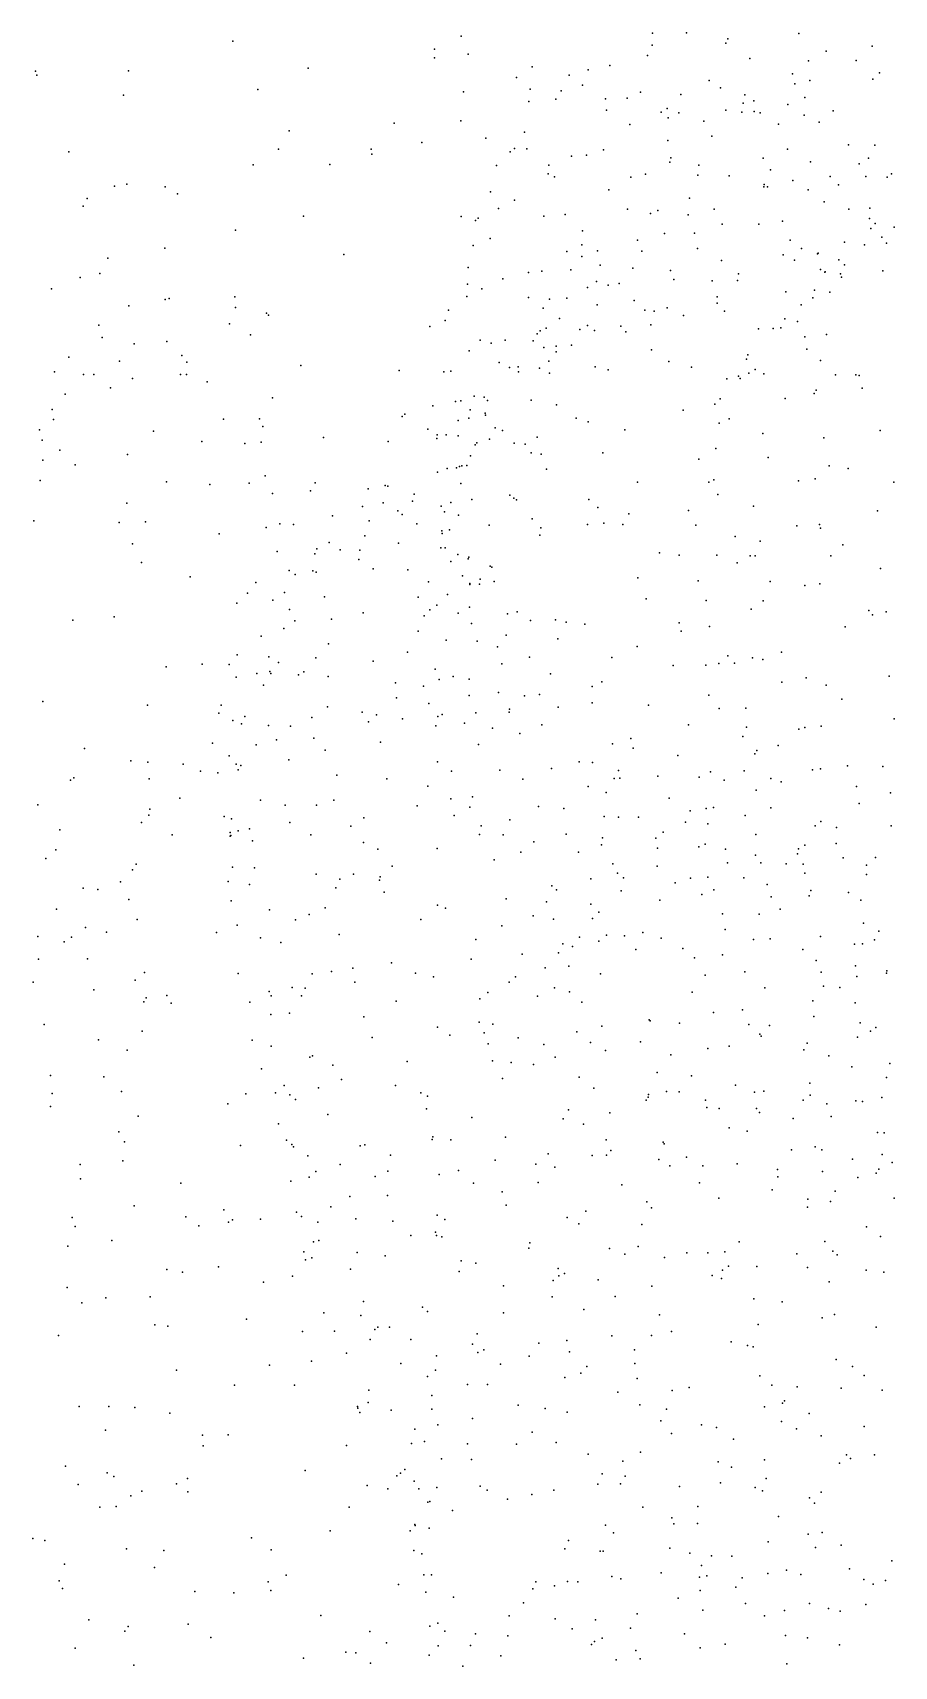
# Model space of a CAD drawing. Header units: metres. Extents: x -25 to 25, y -27.7 to 27.8.
# Drawn here: x -4.741 to -3.329, y -10.714 to -8.036 of the extents above; entities that cross this region are included whole.
import ezdxf

# ---------------------------------------------------------------- set-up
doc = ezdxf.new("R2010")
doc.units = ezdxf.units.M

msp = doc.modelspace()

# ---------------------------------------------------------------- linework, layer by layer
for p in [(-4.413, -8.0497, -1.3314), (-4.0388, -8.0416, 15.8094), (-3.7258, -8.0562, 15.8007), (-3.7251, -8.0369, -0.3751), (-3.6693, -8.0359, 18.4083), (-3.605, -8.053, 19.2931), (-3.6017, -8.0461, 18.3139), (-3.4851, -8.0374, 19.4023), (-3.365, -8.0579, 18.0144), (-4.0828, -8.0773, 15.4661), (-4.0825, -8.0629, -0.5806), (-4.0275, -8.0712, -6.679), (-3.7336, -8.0733, 19.1564), (-3.5658, -8.0781, 18.2375), (-3.4696, -8.0818, 19.6731), (-3.4405, -8.0664, 19.556), (-3.3915, -8.0815, 19.8779), (-4.7367, -8.0991, -0.8006), (-4.7345, -8.1053, -6.6776), (-4.5845, -8.0985, 18.1797), (-4.2895, -8.094, -6.7456), (-3.9479, -8.1094, -1.1195), (-3.9225, -8.0919, 15.9057), (-3.8619, -8.1053, 18.7389), (-3.8308, -8.097, -0.4908), (-3.7953, -8.0895, 18.5548), (-3.6321, -8.1144, 19.4175), (-3.4959, -8.1035, 19.7503), (-3.4673, -8.1144, -6.3846), (-3.3641, -8.1122, 20.111), (-3.3531, -8.102, -3.5648), (-4.5925, -8.1382, -6.7422), (-4.3723, -8.129, -0.5978), (-4.035, -8.1327, 15.3074), (-3.926, -8.1284, 18.0908), (-3.8749, -8.1315, 18.9406), (-3.8402, -8.1218, 19.0226), (-3.7449, -8.1332, 19.2476), (-3.679, -8.1373, 15.0339), (-3.6136, -8.1262, -0.1713), (-3.5737, -8.1376, 0.2472), (-3.492, -8.1197, 19.8963), (-3.4757, -8.1422, 15.0672), (-3.9281, -8.1485, -0.863), (-3.8838, -8.1448, 18.66), (-3.8025, -8.1443, -1.0593), (-3.8005, -8.1628, 19.1876), (-3.7669, -8.1431, 18.4244), (-3.7109, -8.166, 18.3282), (-3.7014, -8.1602, -0.6909), (-3.6818, -8.1674, -0.9493), (-3.6048, -8.1628, 19.6977), (-3.5786, -8.1664, 18.1807), (-3.5768, -8.1516, 0.7266), (-3.5588, -8.1475, 19.7893), (-3.5586, -8.1649, -6.535), (-3.5486, -8.1673, 19.9411), (-3.5032, -8.1534, 18.1282), (-3.429, -8.164, 18.0345), (-4.1489, -8.1842, -0.8369), (-4.0396, -8.1803, -6.8033), (-3.7622, -8.1867, -6.7086), (-3.6997, -8.1757, 19.4702), (-3.6409, -8.1808, -0.4044), (-3.5185, -8.1859, 20.0553), (-3.4765, -8.1713, 15.5199), (-3.4521, -8.1828, 20.1795), (-4.3211, -8.1966, -1.2788), (-4.1031, -8.216, 18.1286), (-3.9982, -8.2091, 15.6726), (-3.935, -8.1988, 18.7462), (-3.6999, -8.2127, 19.6192), (-3.628, -8.2054, 19.8571), (-3.4038, -8.2199, -6.4901), (-3.3606, -8.2201, 17.9645), (-4.6821, -8.2313, 18.1725), (-4.3382, -8.2267, 18.1538), (-4.1863, -8.227, -1.0727), (-4.1852, -8.2352, -6.8595), (-3.9584, -8.2311, 18.9286), (-3.9514, -8.2257, 15.4456), (-3.9314, -8.2261, 19.0147), (-3.858, -8.2383, 15.1574), (-3.8335, -8.237, 19.2823), (-3.8056, -8.2281, 18.3885), (-3.6966, -8.2481, 19.8051), (-3.6949, -8.2412, 15.8156), (-3.5438, -8.2414, 20.1537), (-3.5038, -8.2271, -0.8459), (-3.4664, -8.2479, 20.2842), (-3.3712, -8.2417, 15.1639), (-4.3801, -8.2524, -0.7327), (-4.254, -8.252, -0.9356), (-3.981, -8.2534, 18.8096), (-3.8963, -8.2674, -6.8535), (-3.8951, -8.2531, 19.169), (-3.8858, -8.272, 18.4635), (-3.7609, -8.2728, 19.6126), (-3.7366, -8.2681, 19.7313), (-3.6508, -8.2696, 18.1244), (-3.6493, -8.2529, 18.1854), (-3.5993, -8.2708, -6.7027), (-3.5317, -8.2609, 0.8595), (-3.4338, -8.2715, 18.0094), (-3.3862, -8.2512, 20.4427), (-3.3753, -8.2717, 15.437), (-3.3402, -8.273, -0.9018), (-3.3333, -8.2671, 20.6025), (-4.6071, -8.2874, 12.8144), (-4.5869, -8.2841, -0.7311), (-4.5241, -8.2887, 18.1546), (-4.5041, -8.2999, -1.3919), (-3.9909, -8.2967, 18.7327), (-3.797, -8.2933, 19.5047), (-3.5424, -8.2888, 18.0838), (-3.5421, -8.2848, 15.6191), (-3.5368, -8.2885, 20.2555), (-3.4949, -8.2785, -0.4874), (-3.4702, -8.2937, 20.3791), (-3.4205, -8.2854, -0.6875), (-4.6584, -8.3202, 12.9719), (-4.6519, -8.308, -6.8332), (-3.9779, -8.3243, 19.0181), (-3.9516, -8.3103, 15.9096), (-3.7663, -8.3251, 19.825), (-3.7165, -8.3272, 20.0177), (-3.6645, -8.3075, -0.034), (-3.624, -8.3255, 20.1977), (-3.4435, -8.3131, 20.4908), (-3.4035, -8.3254, 20.6136), (-3.369, -8.3235, 20.6903), (-4.2975, -8.3368, -6.917), (-4.039, -8.3373, -6.9379), (-4.0154, -8.3439, 18.8176), (-4.0108, -8.34, 18.9168), (-3.9033, -8.3368, 15.672), (-3.8681, -8.3341, 19.3663), (-3.7285, -8.3325, 0.2895), (-3.6666, -8.3347, 11.391), (-3.6111, -8.3497, 18.1124), (-3.5511, -8.3496, 20.3685), (-3.5121, -8.3447, 18.1396), (-3.3693, -8.3405, 21.6811), (-3.3599, -8.3488, 21.5588), (-3.3288, -8.3546, 21.9468), (-4.4086, -8.3597, -0.9775), (-3.9916, -8.3734, 18.1696), (-3.8401, -8.361, 19.5375), (-3.7498, -8.3763, 15.1489), (-3.7055, -8.3653, 18.1847), (-3.6562, -8.3645, 0.7089), (-3.4993, -8.3759, 20.5478), (-3.4103, -8.3791, 17.9491), (-3.3672, -8.357, 21.7853), (-3.349, -8.371, 21.3314), (-3.3413, -8.381, 0.8136), (-4.6181, -8.4058, -0.8505), (-4.5247, -8.389, 12.6501), (-4.2311, -8.3996, 18.203), (-4.0192, -8.3851, 18.6894), (-3.8654, -8.3944, 0.4988), (-3.841, -8.4028, 19.7599), (-3.8409, -8.3836, 19.6685), (-3.8153, -8.3935, 19.8813), (-3.7427, -8.3942, 20.1195), (-3.6514, -8.3899, 20.2921), (-3.612, -8.4096, 20.4025), (-3.5107, -8.4, 18.0237), (-3.4922, -8.4089, 15.1868), (-3.4807, -8.3895, 20.6477), (-3.4547, -8.3986, -6.727), (-3.4534, -8.3975, 20.7519), (-3.4198, -8.4086, 15.5933), (-3.3777, -8.3837, 21.436), (-4.6312, -8.4308, 18.1819), (-4.0272, -8.4207, 18.9954), (-3.9283, -8.4293, 19.3952), (-3.9065, -8.427, 18.408), (-3.8592, -8.4247, 0.3111), (-3.8111, -8.4172, 11.2694), (-3.7572, -8.4218, 15.9794), (-3.6957, -8.426, 11.1031), (-3.5843, -8.4315, 18.0637), (-3.4499, -8.4241, 21.661), (-3.4428, -8.4288, 21.7746), (-3.4423, -8.4281, 21.5773), (-3.4172, -8.4315, 21.0763), (-3.4153, -8.4369, 21.1983), (-3.4104, -8.4166, 21.904), (-3.3477, -8.4264, 22.0775), (-4.7108, -8.456, -6.8875), (-4.6638, -8.4373, -1.5046), (-4.0284, -8.448, 19.0893), (-4.005, -8.4559, 19.1859), (-3.9705, -8.4396, 19.2739), (-3.8315, -8.4538, 20.0202), (-3.8169, -8.4438, 0.7119), (-3.7976, -8.4499, 18.2391), (-3.7801, -8.4469, 18.1573), (-3.6903, -8.4404, 18.137), (-3.6273, -8.4425, 20.4831), (-3.5858, -8.442, -0.0954), (-3.5064, -8.4608, 20.9067), (-3.4595, -8.4579, 21.4832), (-3.4346, -8.4616, 17.9463), (-4.5838, -8.484, 12.2692), (-4.5243, -8.4733, -1.0268), (-4.5175, -8.4715, 12.8276), (-4.41, -8.469, 12.438), (-4.4088, -8.4866, 12.5967), (-4.0297, -8.4685, -7.0358), (-3.9287, -8.47, 19.5042), (-3.9042, -8.4877, 19.7656), (-3.8943, -8.4726, 11.3907), (-3.8656, -8.4714, 11.1291), (-3.816, -8.4819, 15.3389), (-3.755, -8.4751, 20.2776), (-3.7013, -8.4873, 20.6089), (-3.6193, -8.4792, 20.7877), (-3.619, -8.469, 20.6714), (-3.4812, -8.4822, 21.1282), (-3.4623, -8.4705, 21.3557), (-4.6331, -8.5153, 0.6532), (-4.4187, -8.5131, 0.7973), (-4.3583, -8.4959, -7.0034), (-4.3548, -8.4991, 0.6115), (-4.065, -8.5076, 18.8466), (-4.0595, -8.4909, 18.9485), (-3.8776, -8.5045, 18.3404), (-3.8317, -8.5161, 20.1947), (-3.7771, -8.5171, 20.7647), (-3.7376, -8.4906, 20.4087), (-3.728, -8.515, 10.9522), (-3.7225, -8.4926, 20.5167), (-3.6741, -8.4998, 20.8549), (-3.6072, -8.4923, 20.9222), (-3.5082, -8.5052, 21.7323), (-3.4874, -8.5093, 21.9078), (-4.6275, -8.5358, -10.9887), (-4.5215, -8.5422, 18.2401), (-4.3845, -8.5311, 12.2092), (-4.0903, -8.5176, 0.7448), (-4.0079, -8.5399, 19.2325), (-3.9669, -8.54, 18.4668), (-3.9208, -8.5411, 18.2122), (-3.9143, -8.5294, 19.8688), (-3.9094, -8.525, 15.7528), (-3.8993, -8.5206, 15.9525), (-3.8445, -8.5227, 15.5257), (-3.8201, -8.5242, 20.6697), (-3.769, -8.5266, 20.8619), (-3.5513, -8.5215, 15.8595), (-3.5275, -8.5209, 21.2258), (-3.5147, -8.5198, 21.4339), (-3.4756, -8.5345, 17.9636), (-3.4398, -8.531, 15.7298), (-4.6823, -8.5677, 12.0214), (-4.5749, -8.5462, 12.9676), (-4.4968, -8.5654, -11.1546), (-4.0259, -8.5575, 11.3091), (-3.9899, -8.5449, 19.3485), (-3.9032, -8.5522, 20.5197), (-3.8832, -8.5499, 20.1254), (-3.8832, -8.559, 20.3526), (-3.858, -8.5485, 20.4332), (-3.7268, -8.556, 18.1583), (-3.5688, -8.5641, 21.3765), (-3.4724, -8.555, 22.0138), (-4.7056, -8.5921, -0.9827), (-4.6578, -8.5961, -10.7017), (-4.6409, -8.5962, -11.4314), (-4.599, -8.5744, 0.8959), (-4.4988, -8.5966, -11.3192), (-4.4892, -8.5962, -10.9105), (-4.4885, -8.576, 12.0317), (-4.3015, -8.5814, 18.2788), (-4.1405, -8.5895, 0.3619), (-4.0673, -8.5919, 18.9384), (-4.0558, -8.5906, 19.0827), (-3.9765, -8.5769, 19.5809), (-3.9595, -8.5848, 20.5856), (-3.9454, -8.5835, 10.9532), (-3.9447, -8.5918, 19.9388), (-3.9103, -8.586, 18.3848), (-3.8952, -8.5745, 20.2052), (-3.8939, -8.594, 20.9507), (-3.8191, -8.5835, 21.005), (-3.798, -8.5888, 18.229), (-3.6982, -8.5752, 15.2241), (-3.6612, -8.5841, 21.1477), (-3.5708, -8.5714, 18.1494), (-3.5675, -8.5942, 21.5303), (-3.5568, -8.5881, 10.9795), (-3.5428, -8.595, 21.8932), (-3.4499, -8.5736, 22.096), (-3.4252, -8.5968, -6.861), (-3.3916, -8.5971, 15.2296), (-4.6139, -8.6184, -6.9732), (-4.5777, -8.6029, -1.2825), (-4.4551, -8.6082, 0.5549), (-3.6033, -8.6032, 0.0433), (-3.5844, -8.5988, 18.0445), (-3.5814, -8.603, 0.6687), (-3.4571, -8.6218, 17.9456), (-3.3866, -8.5978, -0.1122), (-3.3816, -8.6188, 22.2039), (-4.6883, -8.6288, -1.5274), (-4.348, -8.6345, 12.4943), (-4.0852, -8.6477, 11.0044), (-4.0481, -8.6404, 18.6532), (-4.0395, -8.6396, 20.6151), (-4.0178, -8.6316, 20.5298), (-4.0011, -8.6336, 19.6971), (-3.9957, -8.6392, 20.3772), (-3.924, -8.6385, 10.81), (-3.8827, -8.6463, 21.0758), (-3.6231, -8.6452, 11.4043), (-3.6141, -8.6361, -7.0346), (-3.5075, -8.6358, 22.0473), (-3.4602, -8.6275, 11.4274), (-4.7093, -8.6536, -10.5532), (-4.7071, -8.6699, -11.5791), (-4.4284, -8.6696, 11.7238), (-4.3693, -8.6689, -11.3723), (-4.1357, -8.6654, -7.1459), (-4.1312, -8.6612, 11.458), (-4.0436, -8.6717, 19.2736), (-4.0264, -8.6681, 19.5063), (-4.0241, -8.6542, 19.3912), (-3.9998, -8.6599, 19.8634), (-3.9988, -8.663, 20.2416), (-3.8505, -8.6681, 15.4262), (-3.8307, -8.674, 18.2696), (-3.6749, -8.655, 21.272), (-3.6159, -8.6759, 21.5442), (-3.5993, -8.6692, 21.742), (-4.7303, -8.6872, 11.6503), (-4.7259, -8.7041, -1.1132), (-4.5434, -8.6893, -10.628), (-4.3642, -8.6814, 11.8776), (-4.2645, -8.6997, -11.1227), (-4.0934, -8.6859, 20.5475), (-4.0788, -8.701, 20.3998), (-4.0782, -8.695, 18.8811), (-4.0636, -8.6955, 18.7561), (-4.0436, -8.6968, 20.9468), (-3.9924, -8.7022, 21.0453), (-3.9829, -8.684, 18.496), (-3.9711, -8.688, -7.1832), (-3.9145, -8.6993, 10.6383), (-3.7704, -8.687, 21.2157), (-3.5445, -8.6931, 18.0087), (-3.4444, -8.7004, 22.1909), (-3.3518, -8.6879, 22.2783), (-4.6969, -8.7205, 13.1235), (-4.5858, -8.7277, 11.5097), (-4.4643, -8.7062, -7.0428), (-4.3934, -8.7094, -10.7397), (-4.3669, -8.7071, 11.4633), (-4.1586, -8.7062, 0.8091), (-4.0236, -8.7295, 20.0426), (-4.0157, -8.7115, 19.9372), (-4.0134, -8.7083, 20.1352), (-3.9519, -8.709, 0.2166), (-3.9338, -8.7107, 18.4263), (-3.9243, -8.7247, 21.1364), (-3.9079, -8.7267, 15.5673), (-3.8067, -8.7248, 16.0831), (-3.6214, -8.7177, 21.6286), (-4.7249, -8.737, 0.932), (-4.6715, -8.7443, -1.2711), (-4.0777, -8.7564, 20.2373), (-4.0619, -8.7504, 19.1123), (-4.0466, -8.7494, 19.3778), (-4.0415, -8.7474, 19.6984), (-4.0377, -8.746, 18.6616), (-4.0295, -8.7454, 15.8523), (-3.8992, -8.7513, 11.4139), (-3.6491, -8.7352, 21.4434), (-3.5357, -8.7322, 10.6112), (-3.4358, -8.7458, 0.0494), (-3.4046, -8.7506, 0.5466), (-4.7291, -8.77, -10.2968), (-4.5222, -8.7722, 0.6479), (-4.4509, -8.7769, 18.3594), (-4.3864, -8.7743, 11.2457), (-4.3602, -8.7626, 12.1251), (-4.2782, -8.774, 10.9571), (-4.1912, -8.7838, 20.5709), (-4.1637, -8.7783, 20.8616), (-4.1589, -8.7795, 20.3901), (-4.0394, -8.7753, 19.8498), (-3.7498, -8.7727, 21.3222), (-3.6329, -8.7731, 10.4626), (-3.6248, -8.7692, 21.6992), (-3.4856, -8.7704, 22.1627), (-3.4585, -8.7673, 15.2305), (-3.3294, -8.7729, 17.867), (-4.587, -8.8072, -11.6762), (-4.3482, -8.7912, 12.3505), (-4.2857, -8.7868, 18.3676), (-4.1669, -8.8069, -10.927), (-4.1184, -8.804, 10.6802), (-4.1161, -8.7924, 21.0235), (-4.0556, -8.8064, 19.0085), (-4.0212, -8.8015, 21.1237), (-3.9592, -8.7941, 18.5196), (-3.9526, -8.7992, 18.2703), (-3.9479, -8.8019, 21.195), (-3.8296, -8.8015, 21.2891), (-3.6179, -8.793, 21.8171), (-4.7394, -8.8364, -11.7427), (-4.5562, -8.8378, -10.383), (-4.2499, -8.828, -11.4434), (-4.2004, -8.813, 20.468), (-4.1895, -8.8363, 20.9207), (-4.1426, -8.8199, 20.2491), (-4.1356, -8.8258, -11.0962), (-4.0718, -8.8121, 20.0939), (-4.0661, -8.8213, 16.0287), (-4.0434, -8.8267, 0.3605), (-3.9227, -8.8327, -7.2264), (-3.8148, -8.8146, 15.3207), (-3.7638, -8.8245, -7.1987), (-3.6661, -8.8195, 18.1505), (-3.5597, -8.812, 22.0343), (-3.3564, -8.8201, 22.3039), (-4.5997, -8.8388, 11.2985), (-4.4357, -8.8577, 12.9393), (-4.3588, -8.8471, -10.5439), (-4.3363, -8.8412, 11.7775), (-4.3136, -8.8424, 0.8134), (-4.1967, -8.8606, 0.7091), (-4.1113, -8.8411, 11.4816), (-4.0703, -8.8529, 19.8666), (-4.0699, -8.8572, 19.7507), (-4.0581, -8.8509, 19.3029), (-3.9929, -8.8435, 18.6157), (-3.9097, -8.8599, 18.4772), (-3.9085, -8.8478, 21.2728), (-3.8316, -8.8424, 10.3757), (-3.8052, -8.8402, 0.2217), (-3.7737, -8.8423, 21.368), (-3.6542, -8.8431, 21.5654), (-3.5899, -8.8622, 10.338), (-3.4888, -8.8443, 15.9653), (-3.4516, -8.8423, -6.9939), (-3.45, -8.8484, 18.1196), (-4.5779, -8.8741, 18.3494), (-4.3406, -8.8863, 12.4985), (-4.2787, -8.8903, 20.7614), (-4.2753, -8.8819, 20.5577), (-4.2553, -8.872, 11.5902), (-4.2374, -8.884, -10.6543), (-4.2048, -8.8846, 20.2668), (-4.1417, -8.8726, -11.3346), (-4.0722, -8.8807, 19.5238), (-4.0651, -8.8807, 19.4082), (-4.0444, -8.8916, 18.8799), (-3.7137, -8.8885, 16.0928), (-3.5489, -8.8698, 22.0968), (-3.413, -8.8756, 11.3229), (-4.5631, -8.9047, 11.0792), (-4.321, -8.9175, 10.8126), (-4.2823, -8.9182, 20.4486), (-4.2065, -8.8994, 21.0139), (-4.183, -8.9147, 15.9256), (-4.1263, -8.9168, 21.1307), (-4.056, -8.9031, 19.18), (-4.0274, -8.8988, 10.5143), (-4.0265, -8.896, 21.2124), (-3.9915, -8.9105, 11.3878), (-3.9885, -8.9122, 0.7041), (-3.6816, -8.8926, 0.5863), (-3.6195, -8.8924, 21.897), (-3.5865, -8.9049, 21.9969), (-3.5648, -8.8936, 18.075), (-3.5571, -8.8936, 0.1775), (-3.4326, -8.8934, 22.247), (-3.3516, -8.9143, 22.3204), (-4.4832, -8.9282, 10.9425), (-4.3757, -8.9371, 12.2769), (-4.311, -8.9245, 12.7023), (-4.2764, -8.9204, 20.8542), (-4.0927, -8.9363, 19.8551), (-4.0367, -8.9262, 19.0662), (-4.0249, -8.9391, 18.9715), (-4.0249, -8.9406, 16.1532), (-4.009, -8.9401, 15.5155), (-4.0079, -8.9317, 18.7961), (-3.9845, -8.9358, 18.6976), (-3.7492, -8.9296, 18.2953), (-3.6504, -8.9344, 18.1795), (-3.532, -8.9355, -7.0999), (-3.4757, -8.9422, 18.0066), (-3.4506, -8.9398, 15.2254), (-4.4066, -8.9713, 18.3969), (-4.3892, -8.9548, 12.0046), (-4.3474, -8.9664, -10.3901), (-4.3283, -8.9538, -11.6536), (-4.263, -8.9608, 20.3024), (-4.1092, -8.9615, 19.939), (-4.0611, -8.9572, 19.3631), (-3.7354, -8.964, 21.4524), (-3.6371, -8.9668, 10.2204), (-3.5438, -8.9674, 22.0751), (-4.6754, -8.9993, -11.8414), (-4.6076, -8.9937, -7.0277), (-4.3204, -8.9816, 20.6882), (-4.2513, -8.9972, 20.9918), (-4.1994, -8.987, 20.122), (-4.0998, -8.992, -10.6671), (-4.09, -8.9824, 19.7567), (-4.0785, -8.9747, 19.5919), (-4.0436, -8.9878, -10.8192), (-4.0253, -8.9778, -7.2472), (-3.9629, -8.9888, 0.5274), (-3.9469, -8.9857, 21.3135), (-3.8844, -8.9984, 18.5778), (-3.5635, -8.9811, 18.1206), (-3.3704, -8.9834, 22.2727), (-3.3643, -8.9906, -6.9581), (-3.3423, -8.9857, 10.2687), (-4.3666, -9.0253, 11.6805), (-4.3294, -9.0126, 20.5213), (-4.3117, -9.0003, 20.4227), (-4.1092, -9.0172, 21.1896), (-4.022, -9.0046, 21.2607), (-3.9649, -9.0239, 18.849), (-3.925, -8.9995, 18.6555), (-3.8669, -9.0024, 21.3709), (-3.8362, -9.0058, 18.4963), (-3.6814, -9.0037, 18.2687), (-3.678, -9.0171, 21.5422), (-3.6318, -9.0094, 21.7177), (-3.4095, -9.01, 17.9554), (-4.2563, -9.038, 11.4955), (-4.127, -9.0513, 19.8965), (-4.0634, -9.0319, 19.4398), (-4.0126, -9.0333, 19.1037), (-3.9793, -9.0429, -11.1076), (-3.8803, -9.0298, 11.2943), (-3.7503, -9.0423, 0.3269), (-3.5136, -9.0514, 18.0906), (-4.5225, -9.0758, 10.9028), (-4.4636, -9.0712, 12.9662), (-4.4195, -9.0717, 11.8876), (-4.4063, -9.0558, -10.2173), (-4.3542, -9.0593, 20.6695), (-4.3386, -9.0683, 20.8021), (-4.2772, -9.0609, 20.2097), (-4.1829, -9.0663, 20.0069), (-4.0815, -9.0795, 16.2112), (-3.9722, -9.0707, 19.0087), (-3.927, -9.0596, 10.3101), (-3.792, -9.0604, 15.314), (-3.6913, -9.0735, 18.1655), (-3.6376, -9.0729, 15.2437), (-3.6162, -9.0699, 18.2218), (-3.6017, -9.0576, 21.8429), (-3.5908, -9.0698, 11.2325), (-3.561, -9.061, 0.5353), (-3.5442, -9.0636, 22.0066), (-4.4079, -9.0927, -11.7635), (-4.3739, -9.0868, 20.5678), (-4.3629, -9.1054, 15.7573), (-4.3528, -9.0833, 10.7695), (-4.3511, -9.0866, 20.4283), (-4.3054, -9.089, 20.9268), (-4.2967, -9.0838, 16.0435), (-4.2569, -9.0913, 20.13), (-4.1463, -9.1021, 21.1839), (-4.0752, -9.0964, 19.5101), (-4.0518, -9.0912, 19.3632), (-4.0256, -9.0956, 19.2372), (-3.8925, -9.0869, 21.3851), (-3.8084, -9.1002, 21.4322), (-3.5131, -9.1007, 0.2021), (-3.4732, -9.0935, -7.0644), (-3.4406, -9.1059, 16.0178), (-3.3372, -9.0907, 17.8991), (-4.7246, -9.1326, -11.9187), (-4.1447, -9.1262, -10.3803), (-4.1007, -9.1071, 15.4812), (-4.0257, -9.1226, 11.2493), (-3.9779, -9.1178, -11.2646), (-3.9348, -9.1229, 16.2417), (-3.9105, -9.1208, -10.9346), (-3.824, -9.1078, 10.1709), (-3.6328, -9.1218, 18.2921), (-3.4146, -9.1285, 22.1632), (-4.5532, -9.1384, -11.8564), (-4.4361, -9.1514, 18.3685), (-4.4326, -9.1383, 15.9002), (-4.3937, -9.1573, 20.647), (-4.2839, -9.1586, 11.3292), (-4.2582, -9.141, -10.2422), (-4.2012, -9.1499, 19.9791), (-4.1777, -9.1543, 18.3542), (-4.0921, -9.136, 19.7013), (-4.0771, -9.1572, 19.6035), (-4.07, -9.1536, -11.4752), (-4.0146, -9.1512, -7.2537), (-3.9604, -9.1498, 18.2609), (-3.9596, -9.1449, 19.0702), (-3.8801, -9.142, 18.8458), (-3.8239, -9.1344, 18.6525), (-3.7317, -9.1382, -7.2256), (-3.616, -9.1439, 21.6682), (-3.5724, -9.1433, 21.8622), (-4.413, -9.1638, 11.4706), (-4.399, -9.1688, 20.5459), (-4.3546, -9.1717, 12.5987), (-4.3189, -9.173, 20.9167), (-4.1908, -9.1656, 21.1386), (-4.1353, -9.161, 19.8449), (-4.0805, -9.1725, 10.4686), (-4.0336, -9.1679, 21.2883), (-3.9874, -9.176, 19.1871), (-3.9428, -9.1847, -10.5844), (-3.9068, -9.1708, 18.959), (-3.6661, -9.1709, 21.55), (-3.5712, -9.1747, 18.2313), (-3.4855, -9.1776, 22.008), (-3.4754, -9.1749, 11.2116), (-3.4487, -9.1727, 22.0847), (-3.3292, -9.1611, 10.0216), (-4.6563, -9.2097, -9.8823), (-4.4465, -9.2006, 11.2309), (-4.3752, -9.2035, 20.7884), (-4.3415, -9.1953, 20.2939), (-4.2806, -9.1928, 21.033), (-4.2621, -9.212, 16.1951), (-4.171, -9.199, 19.913), (-4.0107, -9.2029, 19.3147), (-3.791, -9.2016, 18.7343), (-3.7605, -9.1933, 18.6432), (-3.7569, -9.2092, 9.9822), (-3.577, -9.1897, 21.7396), (-3.5541, -9.213, 18.0501), (-3.5189, -9.2045, 21.8931), (-4.5802, -9.2296, 11.6056), (-4.5528, -9.2318, 10.9555), (-4.4946, -9.2353, 12.1724), (-4.4195, -9.2215, 12.4328), (-4.4078, -9.2353, 11.0522), (-4.4003, -9.2376, 20.4414), (-4.3215, -9.2281, 10.823), (-4.0776, -9.2312, 19.677), (-3.8452, -9.2312, 18.941), (-3.8234, -9.2326, 21.4162), (-3.6837, -9.221, 18.5402), (-3.5575, -9.2184, -7.1316), (-3.4057, -9.238, 17.9816), (-3.3474, -9.2391, 22.1318), (-4.6794, -9.2617, 12.9866), (-4.6739, -9.2574, 11.4475), (-4.5503, -9.2594, 11.8388), (-4.4661, -9.2467, 16.0363), (-4.4376, -9.2496, -7.0856), (-4.4043, -9.2443, 20.673), (-4.2428, -9.2531, -11.6899), (-4.161, -9.2594, 21.1743), (-4.0549, -9.2468, 19.5743), (-3.9757, -9.2449, 21.3308), (-3.9376, -9.26, 19.1818), (-3.8907, -9.2422, 11.1061), (-3.7879, -9.2587, 18.8715), (-3.7809, -9.2455, -10.7362), (-3.7786, -9.2584, -11.0753), (-3.7163, -9.255, 21.4677), (-3.6484, -9.2563, 16.171), (-3.6301, -9.248, 21.5702), (-3.6076, -9.2617, 9.8764), (-3.575, -9.246, 15.2365), (-3.5314, -9.2586, 21.7744), (-3.5144, -9.264, 18.2177), (-3.4631, -9.2447, 18.1359), (-3.4499, -9.2431, 0.5408), (-4.5004, -9.2911, 18.2923), (-4.0937, -9.2715, -10.208), (-4.0559, -9.2921, 21.2703), (-4.0203, -9.2889, 15.4028), (-3.8308, -9.2717, 15.3213), (-3.8012, -9.2818, 16.2566), (-3.698, -9.2909, 18.0994), (-3.555, -9.2778, 18.3337), (-3.3905, -9.2716, 17.9883), (-3.335, -9.282, 15.2682), (-4.7327, -9.3018, -6.9934), (-4.5509, -9.319, 11.9993), (-4.5494, -9.309, -11.8793), (-4.3679, -9.2944, 20.8413), (-4.3277, -9.3025, 20.9207), (-4.276, -9.3025, 15.4935), (-4.2478, -9.2944, 20.0148), (-4.1111, -9.3034, 19.7775), (-4.0505, -9.3196, 10.4008), (-4.0249, -9.3058, 18.2354), (-3.9123, -9.3048, 21.3755), (-3.8705, -9.3077, -10.3892), (-3.6633, -9.3116, -10.9154), (-3.6371, -9.3079, 18.5947), (-3.6254, -9.3061, 0.6532), (-3.5731, -9.3196, 21.6183), (-3.5311, -9.307, 21.6948), (-3.3861, -9.2999, 22.0033), (-4.6969, -9.3426, -8.7801), (-4.5628, -9.3311, 15.6979), (-4.4277, -9.3209, 20.6119), (-4.4177, -9.3473, 12.6541), (-4.4153, -9.3248, 16.1639), (-4.4043, -9.3447, 20.7216), (-4.3857, -9.3413, 20.3153), (-4.3197, -9.3306, 20.1542), (-4.2195, -9.3371, -10.0066), (-4.1984, -9.3231, 21.132), (-4.0061, -9.3361, 19.4599), (-3.9593, -9.3266, -7.2551), (-3.8045, -9.3211, 0.5696), (-3.781, -9.3222, 21.43), (-3.7482, -9.3222, -10.5442), (-3.7075, -9.3466, 18.8689), (-3.6712, -9.3303, 18.762), (-3.6344, -9.3328, 0.2887), (-3.4586, -9.3364, 21.8023), (-3.449, -9.329, 18.1403), (-3.4233, -9.3388, 21.8858), (-3.3341, -9.3364, 16.1213), (-4.5128, -9.351, 12.3228), (-4.4178, -9.3531, 20.4241), (-4.4167, -9.3522, 15.5592), (-4.3811, -9.3609, -9.8988), (-4.2853, -9.3511, 21.0247), (-4.1989, -9.3634, 10.6343), (-4.0783, -9.3732, 19.726), (-4.0089, -9.3503, 16.333), (-3.9699, -9.3509, 19.3765), (-3.9198, -9.3623, 19.2767), (-3.8666, -9.3501, -11.3913), (-3.809, -9.3676, 19.0757), (-3.8072, -9.3559, -7.2355), (-3.7197, -9.3564, 9.6414), (-3.717, -9.3727, 9.1619), (-3.6493, -9.3707, 21.4876), (-3.6388, -9.3664, -11.098), (-3.6054, -9.3743, -10.6427), (-3.5557, -9.3504, 18.4425), (-3.4858, -9.3742, 11.1439), (-3.4756, -9.3678, 21.7145), (-3.4239, -9.3654, 9.5754), (-4.7198, -9.3901, 12.8936), (-4.7034, -9.3754, -9.2421), (-4.5717, -9.3994, -9.765), (-4.1755, -9.3748, 10.8183), (-3.9845, -9.392, 10.881), (-3.9409, -9.3794, 21.3387), (-3.8464, -9.3796, 9.0597), (-3.7904, -9.3986, 9.3648), (-3.6024, -9.3968, 18.6825), (-3.5563, -9.3843, 9.4482), (-3.5474, -9.3969, 17.9666), (-3.5062, -9.3984, -10.8006), (-3.4872, -9.3821, 18.3134), (-3.4782, -9.399, -7.0563), (-3.4128, -9.389, 18.0874), (-3.3743, -9.4008, 21.8308), (-3.3594, -9.388, 17.9836), (-4.578, -9.4083, 12.1518), (-4.4209, -9.4274, -11.8025), (-4.4136, -9.404, 20.6574), (-4.3779, -9.4054, 18.2548), (-4.2767, -9.4158, -11.7352), (-4.2379, -9.4237, -7.1819), (-4.2155, -9.4156, 21.0928), (-4.1729, -9.4253, 15.4324), (-4.1715, -9.4197, 16.3246), (-4.1522, -9.4026, 21.1672), (-3.8262, -9.4234, 9.8236), (-3.7825, -9.414, 21.4067), (-3.7728, -9.4216, 15.2901), (-3.7173, -9.4022, 18.9669), (-3.6627, -9.4223, 9.0009), (-3.6343, -9.4204, 16.2602), (-3.5757, -9.4213, 9.21), (-3.4752, -9.4138, 16.203), (-3.3742, -9.4163, 0.1154), (-4.6585, -9.4385, 15.8136), (-4.6348, -9.4405, -8.9516), (-4.5974, -9.428, 18.2343), (-4.386, -9.4324, 20.7551), (-4.2445, -9.4378, -9.8883), (-4.1653, -9.4449, 18.2165), (-3.8902, -9.4349, 19.3199), (-3.8826, -9.4414, 18.1192), (-3.7766, -9.4427, 19.1285), (-3.688, -9.4299, -10.3632), (-3.6441, -9.4489, -7.163), (-3.6247, -9.4411, -11.2669), (-3.5371, -9.4326, 21.5675), (-3.5308, -9.4528, 18.5625), (-3.4681, -9.451, -10.5858), (-3.4658, -9.4423, 21.642), (-3.404, -9.4458, 21.7058), (-4.7021, -9.4731, 16.0619), (-4.5835, -9.4572, -6.9884), (-4.4158, -9.4595, 20.4163), (-4.3532, -9.4739, 20.2277), (-4.262, -9.4709, 21.0222), (-4.0777, -9.4662, 10.603), (-4.0644, -9.4713, 19.7431), (-3.9653, -9.4561, 10.2823), (-3.8987, -9.4609, 21.3434), (-3.8262, -9.4646, 19.2377), (-3.8132, -9.478, 16.3632), (-3.7133, -9.4579, 19.0415), (-3.6102, -9.4808, 18.8338), (-3.5503, -9.4813, 18.6801), (-3.516, -9.4727, 0.1852), (-3.3836, -9.4584, 9.3819), (-4.6547, -9.5032, -8.6361), (-4.57, -9.4901, 12.763), (-4.4064, -9.499, 15.4742), (-4.3105, -9.4905, 20.9044), (-4.288, -9.4816, 20.0811), (-4.105, -9.4899, 21.1903), (-3.9722, -9.5003, 19.5919), (-3.921, -9.4838, 19.4758), (-3.8875, -9.4894, -11.5138), (-3.8236, -9.4884, 9.6815), (-3.6063, -9.5061, 21.4567), (-3.3795, -9.496, 18.0897), (-4.7327, -9.518, 12.7478), (-4.6896, -9.5263, -8.4856), (-4.678, -9.5186, -9.4036), (-4.6202, -9.5105, -9.1054), (-4.4402, -9.5112, -7.0527), (-4.3681, -9.5201, 20.7594), (-4.3343, -9.5276, -9.7586), (-4.2391, -9.5142, 19.9763), (-4.0146, -9.5227, 21.242), (-3.8721, -9.53, 0.7956), (-3.8561, -9.5343, 19.4094), (-3.8447, -9.5188, -10.1063), (-3.8129, -9.5255, 19.2991), (-3.8008, -9.5158, 21.3692), (-3.771, -9.5169, 10.8426), (-3.7413, -9.5113, 8.8162), (-3.7112, -9.5204, -10.2192), (-3.5598, -9.5228, 18.769), (-3.532, -9.5214, 21.5095), (-3.4497, -9.5177, 18.355), (-3.394, -9.5305, -10.4753), (-3.3809, -9.53, 21.6533), (-3.3614, -9.5234, 15.4628), (-3.3543, -9.509, 17.7507), (-4.7317, -9.5549, 12.033), (-4.6513, -9.5546, 16.1971), (-4.153, -9.5607, 19.8639), (-4.0225, -9.555, 19.7081), (-3.9389, -9.5467, 8.7478), (-3.8794, -9.5445, 21.3262), (-3.7526, -9.5392, 19.221), (-3.6753, -9.5375, 0.7828), (-3.6563, -9.5526, 19.0567), (-3.6105, -9.5479, 17.8844), (-3.4787, -9.5389, -11.2517), (-3.4568, -9.557, 18.4692), (-4.5579, -9.5767, 18.1862), (-4.4045, -9.5786, 20.3855), (-4.2829, -9.5791, 20.9261), (-4.2514, -9.5753, -11.731), (-4.2166, -9.5696, 21.0455), (-4.1138, -9.5777, 15.3911), (-4.084, -9.5838, 16.3546), (-3.9496, -9.5838, -7.234), (-3.901, -9.5689, 10.6649), (-3.8622, -9.5663, 10.0239), (-3.8107, -9.5787, 0.5465), (-3.6387, -9.5813, 21.4136), (-3.5738, -9.5755, 18.8717), (-3.4489, -9.576, 0.6961), (-3.3925, -9.5657, 11.0997), (-3.3899, -9.5831, 18.2116), (-3.3416, -9.5779, -6.8909), (-3.3408, -9.5743, 18.072), (-4.7406, -9.5927, -11.9182), (-4.6411, -9.605, 12.4374), (-4.5732, -9.5891, -8.9104), (-4.5215, -9.6145, 16.2917), (-4.3537, -9.608, 20.7299), (-4.3506, -9.6149, 20.2625), (-4.316, -9.6016, 20.8417), (-4.3006, -9.6152, 15.4251), (-4.2946, -9.6026, 20.1027), (-4.213, -9.5924, 19.9419), (-3.9954, -9.6096, -9.8784), (-3.9602, -9.5925, 21.2465), (-3.9139, -9.6154, 10.3754), (-3.8857, -9.602, 10.2112), (-3.8612, -9.6082, 19.5242), (-3.6601, -9.609, 15.3384), (-3.5412, -9.602, 21.45), (-3.4448, -9.599, 9.0929), (-3.4178, -9.6012, 0.121), (-4.5594, -9.6249, -9.2722), (-4.5551, -9.6182, -9.5199), (-4.5141, -9.6271, -6.9824), (-4.3856, -9.6254, 20.6158), (-4.1455, -9.6235, 21.0906), (-4.0082, -9.6201, 8.8979), (-3.8412, -9.6253, -9.9877), (-3.5777, -9.6382, 8.9823), (-3.4621, -9.6233, 18.6099), (-3.3931, -9.6264, 21.5523), (-4.7224, -9.6622, 15.6612), (-4.3512, -9.6458, -7.0708), (-4.3201, -9.6434, -9.6479), (-4.1986, -9.6497, 21.0145), (-4.0776, -9.6663, 21.1265), (-4.0093, -9.6582, 21.1848), (-3.987, -9.6617, -11.6705), (-3.8085, -9.6648, 19.4809), (-3.7308, -9.6543, 21.3348), (-3.7291, -9.6561, 19.3396), (-3.6807, -9.6597, 19.2629), (-3.6254, -9.6423, 19.0816), (-3.5672, -9.6618, -10.1695), (-3.5334, -9.6639, 15.4084), (-3.4609, -9.6487, 17.6876), (-3.3849, -9.6591, 18.366), (-3.359, -9.6671, 18.2658), (-4.6334, -9.6869, -11.8375), (-4.5621, -9.6727, 15.4765), (-4.3816, -9.6875, 20.4058), (-4.1847, -9.6832, 19.9183), (-4.0573, -9.6793, 19.7753), (-4.0013, -9.6755, 9.085), (-3.9946, -9.6939, 19.7168), (-3.9456, -9.6841, 15.3733), (-3.9035, -9.6948, 9.4305), (-3.8495, -9.674, 0.7031), (-3.8266, -9.6914, 9.7034), (-3.7446, -9.6903, 16.4751), (-3.5494, -9.6777, 0.2683), (-3.5468, -9.6814, 18.9156), (-3.4715, -9.6926, 18.7427), (-3.3893, -9.6829, -10.2803), (-3.368, -9.673, 16.4411), (-4.5867, -9.704, -8.6648), (-4.3505, -9.6978, 20.6553), (-4.2871, -9.7153, 18.0845), (-4.2827, -9.7132, 20.0972), (-4.1274, -9.7225, 21.0517), (-3.9875, -9.7215, -9.7524), (-3.885, -9.7153, 21.2316), (-3.8022, -9.7045, 21.2724), (-3.6953, -9.7117, -11.5901), (-3.6344, -9.7016, 19.2013), (-3.5997, -9.6976, 21.3714), (-3.4771, -9.7033, 21.4268), (-3.4359, -9.7136, 18.6029), (-4.712, -9.7456, -8.1821), (-4.6248, -9.748, -8.4882), (-4.3663, -9.7348, 20.476), (-4.2492, -9.7288, 20.8899), (-3.9571, -9.7241, 9.2738), (-3.9205, -9.7278, 19.647), (-3.8456, -9.7485, -11.6773), (-3.7178, -9.7408, 10.6137), (-3.6611, -9.7461, 19.3386), (-3.3984, -9.7312, -6.9085), (-3.3415, -9.7488, 18.3355), (-3.3358, -9.7261, -11.2945), (-4.7094, -9.775, 4.2671), (-4.596, -9.772, -6.8571), (-4.3917, -9.7759, -11.7477), (-4.3434, -9.774, 20.5882), (-4.3288, -9.7621, 20.2623), (-4.2728, -9.7656, -9.471), (-4.2349, -9.752, 16.362), (-4.1467, -9.762, 19.8822), (-4.1048, -9.7743, -9.5891), (-3.971, -9.7507, 21.1599), (-3.8211, -9.7665, 17.8623), (-3.7021, -9.7717, 19.4333), (-3.6813, -9.7724, 15.4168), (-3.5889, -9.7614, 19.139), (-3.5582, -9.773, 19.0588), (-3.5429, -9.7714, 21.3564), (-3.4675, -9.7583, 15.5305), (-4.7123, -9.7967, 15.5248), (-4.4215, -9.7923, -6.9853), (-4.32, -9.7772, 20.6708), (-4.3104, -9.7851, 15.389), (-4.0958, -9.8002, 21.0326), (-4.094, -9.7796, 15.3917), (-3.8627, -9.8017, 19.6023), (-3.7355, -9.786, 10.3881), (-3.7325, -9.7813, 21.2612), (-3.7315, -9.7766, -7.1395), (-3.6382, -9.7858, 17.6842), (-3.6359, -9.7979, 0.693), (-3.6157, -9.7997, 0.4482), (-3.5545, -9.7998, -10.0397), (-3.4781, -9.7858, 18.8602), (-3.4667, -9.778, 17.5279), (-3.4394, -9.7919, 18.7188), (-3.3916, -9.787, 0.6491), (-3.3808, -9.7881, 18.5124), (-3.3493, -9.7815, 18.4158), (-4.5683, -9.8122, 18.0549), (-4.3385, -9.8248, 20.3789), (-4.2574, -9.8094, 20.0666), (-4.0213, -9.8144, 19.7589), (-3.8715, -9.8167, 21.1896), (-3.8382, -9.8252, 15.4124), (-3.7949, -9.8067, -9.8321), (-3.5499, -9.8061, 10.7812), (-3.4943, -9.816, -11.5245), (-3.432, -9.8129, 10.9049), (-4.6003, -9.8382, 16.3585), (-4.5906, -9.8544, -11.7649), (-4.3253, -9.8518, 20.518), (-4.0864, -9.8506, -9.4157), (-4.0852, -9.8464, 17.956), (-4.0556, -9.8509, 16.4281), (-3.966, -9.8469, 19.6993), (-3.8011, -9.851, 19.5505), (-3.7076, -9.8547, 10.0027), (-3.5994, -9.8316, -7.0419), (-3.57, -9.8367, 19.1809), (-3.3564, -9.8393, 16.68), (-3.3454, -9.8395, 21.4229), (-4.4005, -9.8605, -9.0211), (-4.3165, -9.8586, 20.3028), (-4.3136, -9.8628, 20.6072), (-4.29, -9.8774, 17.982), (-4.2046, -9.861, 19.9705), (-4.1967, -9.8595, -9.2529), (-4.1547, -9.8762, -11.7396), (-3.8962, -9.8741, 16.515), (-3.8242, -9.8768, -9.6337), (-3.8008, -9.8765, 21.1876), (-3.7934, -9.8688, 9.5616), (-3.7058, -9.8574, 19.4475), (-3.6696, -9.8795, 21.2316), (-3.4975, -9.8673, 18.9979), (-3.4583, -9.8627, 21.3283), (-3.4475, -9.8676, 18.8454), (-3.3973, -9.883, 18.7176), (-3.3487, -9.875, 15.664), (-4.6637, -9.8913, 4.5351), (-4.5936, -9.8853, 15.3903), (-4.2773, -9.9028, 20.6936), (-4.2375, -9.8915, 20.0474), (-4.159, -9.9023, 20.8984), (-4.075, -9.9081, 19.8227), (-4.0434, -9.9016, 21.0143), (-3.9833, -9.8847, -7.1258), (-3.9167, -9.8908, 21.1222), (-3.8855, -9.8957, 9.0706), (-3.7149, -9.8833, 9.846), (-3.6968, -9.8939, -9.7403), (-3.6424, -9.8938, 17.5554), (-3.5864, -9.8904, 16.7183), (-3.5202, -9.8997, 21.2686), (-3.4462, -9.9031, 16.8267), (-3.3583, -9.906, 18.6428), (-3.354, -9.8993, -10.1071), (-3.3321, -9.888, 18.5494), (-4.6631, -9.9153, 4.0046), (-4.4983, -9.9222, 4.3727), (-4.3181, -9.9187, 20.3946), (-4.2881, -9.9122, 20.165), (-4.1801, -9.9111, -7.0643), (-4.0186, -9.9219, 19.7531), (-3.9714, -9.9363, 21.0534), (-3.9129, -9.921, 17.8017), (-3.7753, -9.9248, -7.0728), (-3.6483, -9.9215, 10.2178), (-3.5292, -9.9333, 19.162), (-3.5199, -9.9116, 17.3166), (-3.4258, -9.935, 17.0503), (-3.3888, -9.9129, -11.4667), (-4.5752, -9.9595, -8.508), (-4.2526, -9.961, 20.1037), (-4.2216, -9.9441, 20.7751), (-4.1599, -9.9424, -9.1129), (-3.9649, -9.9583, 19.696), (-3.7344, -9.9525, -9.5085), (-3.7266, -9.9627, 21.1721), (-3.6165, -9.9465, 10.542), (-3.4711, -9.9615, -9.8867), (-3.4706, -9.9482, 10.8079), (-3.4336, -9.952, 18.895), (-3.3287, -9.9468, -4.9836), (-4.6766, -9.9786, -8.1578), (-4.4902, -9.9775, -8.6513), (-4.4279, -9.9659, -8.7924), (-4.4204, -9.9861, 17.9544), (-4.4139, -9.9824, 4.2498), (-4.368, -9.9813, -6.8972), (-4.3086, -9.9698, -11.7319), (-4.3004, -9.977, 20.3313), (-4.2739, -9.9861, 20.6179), (-4.2115, -9.9807, 20.0199), (-4.1509, -9.9845, 17.8827), (-4.0783, -9.9746, 15.4395), (-4.0659, -9.9817, 20.9424), (-3.8652, -9.9785, 19.6005), (-3.8459, -9.989, 21.1032), (-3.8345, -9.9679, -11.7414), (-3.7429, -9.99, 19.4864), (-4.6716, -9.993, 3.6625), (-4.6116, -10.0162, 3.2926), (-4.469, -9.9921, 4.0115), (-4.2722, -10.0159, 16.4575), (-4.1214, -10.0078, 20.8725), (-4.0812, -10.0026, 16.5083), (-4.0792, -10.0081, 19.8304), (-4.0704, -10.0104, -11.7554), (-3.3745, -9.9937, 21.2828), (-3.3514, -10.0094, -5.1515), (-4.6835, -10.0253, -11.7257), (-4.2968, -10.0349, 4.1339), (-4.2811, -10.0184, 20.5332), (-4.2092, -10.0359, 20.717), (-4.1635, -10.0414, 20.7924), (-3.9281, -10.0286, 21.0298), (-3.9264, -10.0201, 19.6421), (-3.7959, -10.0294, 9.1304), (-3.7703, -10.0387, 9.3583), (-3.7485, -10.0261, 17.4935), (-3.6688, -10.0366, 17.3176), (-3.6345, -10.0364, 17.0597), (-3.6066, -10.035, 9.9007), (-3.5833, -10.0184, -9.566), (-3.4888, -10.0382, -6.827), (-3.4428, -10.0176, 9.0001), (-3.4295, -10.0335, 18.9355), (-3.4224, -10.0397, -11.5516), (-4.5216, -10.0636, 4.6828), (-4.4956, -10.0683, 15.3479), (-4.437, -10.0593, 3.7824), (-4.294, -10.0477, -8.8532), (-4.2835, -10.0445, 20.4399), (-4.2202, -10.0631, 20.0637), (-4.0423, -10.0671, 19.7791), (-4.039, -10.0497, -7.0126), (-4.0146, -10.0533, 20.9347), (-3.8801, -10.0622, -7.0054), (-3.8697, -10.0701, 17.6126), (-3.7054, -10.0442, 9.5557), (-3.6102, -10.065, 15.5904), (-3.6006, -10.058, 8.9515), (-3.554, -10.0589, 19.1757), (-3.4709, -10.0602, 19.0774), (-3.375, -10.0647, -6.6723), (-3.3458, -10.0681, -9.835), (-4.6851, -10.0931, -6.6373), (-4.3631, -10.0847, 4.5914), (-4.3152, -10.0745, 3.9246), (-3.9693, -10.0903, 15.5005), (-3.8878, -10.0815, 19.587), (-3.8787, -10.074, -9.0869), (-3.814, -10.0808, 21.0654), (-3.7262, -10.0908, 21.102), (-3.6276, -10.0734, 19.3055), (-3.6123, -10.0786, -9.2849), (-3.4358, -10.084, -9.5726), (-4.6608, -10.1184, 4.7621), (-4.6215, -10.1099, -8.3478), (-4.5487, -10.1087, 3.5362), (-4.199, -10.1164, 4.3075), (-3.8899, -10.1087, 21.0108), (-3.7862, -10.1081, 19.4749), (-3.5591, -10.1116, 10.4768), (-3.5126, -10.1167, 21.1646), (-4.391, -10.1449, -11.702), (-4.2643, -10.135, 17.7847), (-4.2033, -10.1389, 4.4873), (-4.1024, -10.1252, 19.8729), (-4.0942, -10.1324, 20.8159), (-3.9692, -10.135, 19.6598), (-3.8377, -10.1295, 16.848), (-3.7135, -10.1381, 19.381), (-3.447, -10.1428, 10.77), (-3.4269, -10.1373, -9.4032), (-4.6992, -10.1721, -8.0889), (-4.541, -10.1545, 17.8285), (-4.5198, -10.1566, -8.5011), (-4.299, -10.1655, -6.8007), (-4.2463, -10.1649, 20.4444), (-4.1805, -10.1622, -11.7471), (-4.1757, -10.1581, 3.9589), (-4.1566, -10.1585, 19.9542), (-4.0126, -10.1691, -8.9048), (-3.7918, -10.1723, 17.0843), (-3.727, -10.1718, 21.0547), (-3.6942, -10.1654, -6.8639), (-3.552, -10.1539, 10.1041), (-3.3583, -10.1585, 18.9338), (-4.2269, -10.2009, 20.1522), (-4.1878, -10.1784, 20.0388), (-4.1213, -10.1785, 17.6707), (-4.0201, -10.1859, 20.8576), (-4.0118, -10.1998, 17.5642), (-4.0015, -10.1954, -6.8966), (-3.9113, -10.1847, 20.959), (-3.8657, -10.1802, 17.4061), (-3.8611, -10.1988, -8.9431), (-3.7547, -10.1955, 9.23), (-3.5964, -10.1823, 21.1022), (-3.5696, -10.1883, 9.8698), (-3.56, -10.1903, 19.1956), (-4.5054, -10.2285, 15.3342), (-4.3532, -10.2204, -8.6396), (-4.2844, -10.2138, 3.7349), (-4.1379, -10.2179, 20.6718), (-4.081, -10.2285, 20.7551), (-4.0795, -10.2055, 16.7064), (-3.9744, -10.2191, 4.4928), (-3.9272, -10.2056, 19.5883), (-3.8328, -10.2227, 20.9819), (-3.7542, -10.2179, 8.9754), (-3.424, -10.211, -6.5997), (-3.3975, -10.2225, -4.9603), (-4.4105, -10.2531, 16.6413), (-4.3121, -10.2533, 17.6745), (-4.0943, -10.2391, 4.7686), (-4.0287, -10.2521, 4.1279), (-3.9957, -10.2523, 19.6477), (-3.8687, -10.2408, 17.1991), (-3.8426, -10.2339, 19.4753), (-3.7504, -10.2425, 19.3644), (-3.665, -10.257, 19.269), (-3.5491, -10.2379, 8.896), (-3.5296, -10.2536, -11.6836), (-3.4879, -10.2562, 19.0951), (-3.3784, -10.2376, 18.9936), (-4.1914, -10.2818, 20.0993), (-4.1905, -10.2614, 20.5096), (-4.0871, -10.2701, 15.5333), (-3.7821, -10.2647, 4.7646), (-3.6932, -10.2621, -11.744), (-3.5122, -10.2827, 10.3824), (-3.5085, -10.2791, 10.5594), (-3.4161, -10.2583, 21.1473), (-3.3486, -10.2616, 15.71), (-4.665, -10.2881, -11.7098), (-4.6166, -10.2885, -6.4903), (-4.574, -10.2902, 3.3021), (-4.5163, -10.2994, -8.4321), (-4.2086, -10.2884, 20.2096), (-4.2083, -10.291, 20.3586), (-4.2049, -10.2981, 16.7526), (-4.1539, -10.2942, 17.5308), (-4.0867, -10.2928, 20.6934), (-4.0203, -10.3082, 20.7691), (-3.9453, -10.2861, 17.0336), (-3.9014, -10.2914, 15.5929), (-3.8653, -10.2978, -6.7927), (-3.7462, -10.2858, 20.9956), (-3.7113, -10.3117, 8.8499), (-3.7022, -10.2929, 15.627), (-3.5413, -10.2888, 15.6581), (-3.4682, -10.2999, -5.0874), (-4.6218, -10.327, 16.6743), (-4.4628, -10.3354, 4.8048), (-4.421, -10.3348, 17.6004), (-4.1149, -10.3254, 19.9244), (-4.0774, -10.3181, 16.9111), (-3.9225, -10.3303, 4.3807), (-3.694, -10.3328, 9.3136), (-3.6451, -10.3183, 21.0211), (-3.62, -10.3228, 9.5321), (-3.5137, -10.3128, 10.0921), (-3.4889, -10.3248, 21.079), (-3.4485, -10.3363, -5.2936), (-3.378, -10.3213, 19.0067), (-4.4617, -10.3527, 16.7511), (-4.227, -10.3524, -8.6355), (-4.1201, -10.3488, 20.5687), (-4.0989, -10.3458, 17.3413), (-4.0287, -10.3493, -8.7483), (-3.9482, -10.3503, 20.8231), (-3.8833, -10.3476, 19.4457), (-3.7451, -10.3633, 19.2713), (-3.5924, -10.3418, -8.9567), (-4.6875, -10.3862, -8.1656), (-4.1314, -10.3915, 17.179), (-4.0711, -10.3742, 19.7596), (-4.0218, -10.3752, 19.6443), (-3.8307, -10.3662, 19.3619), (-3.774, -10.3777, 4.916), (-3.6175, -10.3791, 4.8839), (-3.5956, -10.388, 21.0118), (-3.5413, -10.3759, -6.5525), (-3.4185, -10.3814, -9.0475), (-3.4071, -10.3673, 10.7629), (-3.4007, -10.3733, 21.1072), (-3.361, -10.3674, -11.5764), (-4.6667, -10.4162, -6.3517), (-4.6192, -10.3973, 15.3011), (-4.6082, -10.4031, 16.8235), (-4.5055, -10.4153, -6.4178), (-4.4875, -10.4066, 17.4372), (-4.2946, -10.3931, 4.8212), (-4.1928, -10.4176, -6.6317), (-4.1441, -10.4021, 20.053), (-4.1383, -10.3975, 20.4469), (-4.1158, -10.4105, -11.7672), (-4.0079, -10.4189, -6.674), (-3.8146, -10.4156, 4.4593), (-3.8077, -10.3986, -11.7739), (-3.7777, -10.4151, -6.6608), (-3.7699, -10.4023, -8.8357), (-3.6139, -10.4133, 4.6848), (-3.5386, -10.4063, 8.7233), (-4.5802, -10.4345, 17.3109), (-4.5622, -10.4269, -11.733), (-4.487, -10.4281, 15.3829), (-4.1589, -10.4231, 20.2122), (-4.1083, -10.4232, 19.9152), (-4.0936, -10.4449, 4.8798), (-4.0904, -10.4441, 20.5354), (-4.0786, -10.4213, 4.0357), (-3.9965, -10.4257, 19.569), (-3.9628, -10.4402, 20.735), (-3.9229, -10.4326, 19.4503), (-3.8869, -10.4255, 20.8314), (-3.6808, -10.4193, 19.1795), (-3.5567, -10.4213, 19.095), (-3.5446, -10.4267, -11.7181), (-3.4676, -10.4378, 10.3296), (-3.4488, -10.4285, 10.6186), (-4.6315, -10.4534, 17.0847), (-4.6047, -10.4525, 3.3362), (-4.2226, -10.4535, 15.5413), (-4.0532, -10.4589, 15.6012), (-3.7408, -10.4536, 20.9173), (-3.6936, -10.4707, -5.1133), (-3.6506, -10.4522, 20.9743), (-3.5188, -10.4687, -8.8984), (-3.4596, -10.4468, 21.0422), (-4.2539, -10.4919, -6.5015), (-4.1224, -10.492, 20.2869), (-4.1148, -10.4815, 20.3915), (-4.1141, -10.4833, 19.9799), (-4.0912, -10.4876, 19.8603), (-3.8021, -10.4827, 19.2785), (-3.7891, -10.4954, 8.8099), (-3.6904, -10.4808, -6.5352), (-3.6513, -10.4804, 15.6594), (-3.47, -10.4976, -6.298), (-3.4469, -10.4951, -4.9742), (-4.7414, -10.5046, 15.2644), (-4.7214, -10.5081, -4.6793), (-4.5873, -10.5217, -4.7743), (-4.5262, -10.5243, 3.5155), (-4.3825, -10.5035, 15.4757), (-4.3506, -10.5231, -11.7698), (-4.1165, -10.5242, 20.1271), (-3.8691, -10.5218, 19.3398), (-3.8627, -10.5082, 20.795), (-3.8108, -10.5257, 4.9728), (-3.8059, -10.5257, 8.598), (-3.6968, -10.5205, 19.166), (-3.5355, -10.5101, 19.0596), (-3.458, -10.5197, 4.9593), (-3.4157, -10.5157, 18.9882), (-4.689, -10.5466, -8.1629), (-4.5414, -10.5525, -4.9925), (-4.1032, -10.5297, -6.5271), (-3.6637, -10.5287, 9.3573), (-3.6448, -10.5492, 20.928), (-3.6284, -10.5332, 19.1141), (-3.595, -10.5339, 9.5795), (-3.3329, -10.5414, -9.0067), (-4.6982, -10.5742, -6.1234), (-4.3555, -10.5758, -6.3103), (-4.3259, -10.5646, -4.8469), (-4.1003, -10.5644, 19.9266), (-4.0873, -10.5644, 20.3792), (-3.9166, -10.5756, 20.6927), (-3.8647, -10.5752, -6.4843), (-3.8474, -10.5756, -5.2058), (-3.792, -10.5668, -8.7418), (-3.7772, -10.5709, 20.8284), (-3.7107, -10.5608, 4.5775), (-3.6483, -10.5681, -8.8096), (-3.6362, -10.5658, -6.3812), (-3.5782, -10.5691, 8.5211), (-3.5359, -10.5623, 9.8623), (-3.5056, -10.5567, -5.4719), (-3.4821, -10.564, 19.0093), (-3.4023, -10.5543, -11.6354), (-3.3789, -10.5721, 10.6863), (-3.3632, -10.5796, 21.0575), (-3.3433, -10.5736, 18.9472), (-4.6923, -10.5867, -5.1177), (-4.4756, -10.5917, -8.3429), (-4.4115, -10.594, 3.7388), (-4.3509, -10.5899, -5.0418), (-4.1415, -10.5804, -8.5718), (-4.0966, -10.5929, -4.9091), (-4.0516, -10.6007, -5.1516), (-3.9213, -10.5872, 4.3146), (-3.8859, -10.5823, -4.9276), (-3.6829, -10.6027, -5.3572), (-3.647, -10.5902, -4.9692), (-3.5883, -10.5847, -11.7453), (-4.269, -10.6312, -5.1697), (-3.9604, -10.6315, 15.6643), (-3.9365, -10.6101, 19.3984), (-3.7505, -10.628, 19.1905), (-3.6424, -10.6224, 19.1053), (-3.5725, -10.6113, 4.7229), (-3.5414, -10.6314, 19.0391), (-3.5088, -10.6228, -6.0999), (-3.4676, -10.6115, -5.624), (-3.4366, -10.6194, 21.0031), (-3.4176, -10.6238, -5.8487), (-3.3752, -10.6129, 8.5625), (-4.6491, -10.6383, 4.8908), (-4.5905, -10.6568, 15.4393), (-4.5849, -10.6488, -4.4906), (-4.4865, -10.6454, -5.2263), (-4.1884, -10.6572, -4.7569), (-4.0901, -10.6483, 19.813), (-4.0774, -10.6437, 20.2668), (-4.0659, -10.6568, 4.1412), (-3.8845, -10.6362, 19.3191), (-3.857, -10.653, 20.6909), (-3.8188, -10.6382, 4.4659), (-3.7612, -10.6518, 15.6706), (-4.6717, -10.6843, -5.4321), (-4.4492, -10.6671, -6.0447), (-4.1615, -10.676, 15.6578), (-4.0765, -10.6807, -11.8169), (-4.0235, -10.6803, -8.5926), (-4.0155, -10.6612, -6.3556), (-3.9622, -10.6643, 4.9895), (-3.8251, -10.6784, 8.8592), (-3.8203, -10.6734, -11.7935), (-3.8078, -10.668, -6.3136), (-3.6729, -10.6611, 20.8509), (-3.647, -10.6838, -5.5229), (-3.6061, -10.678, 15.6749), (-3.5073, -10.6637, 20.9462), (-3.4713, -10.6675, 4.8417), (-3.4188, -10.6793, 5.0017), (-4.5756, -10.7123, 3.5045), (-4.2974, -10.7009, 3.9133), (-4.2277, -10.6912, -6.2165), (-4.2115, -10.692, -8.4687), (-4.1877, -10.7092, -5.3198), (-4.0915, -10.6959, 20.017), (-3.9741, -10.6969, 20.4893), (-3.7847, -10.7038, -5.4406), (-3.7524, -10.6884, 20.7587), (-3.7453, -10.7022, 8.3852), (-3.5052, -10.7101, -8.8276), (-4.0364, -10.7143, 20.3295)]:
    msp.add_point(p)

doc.saveas('drawing.dxf')
